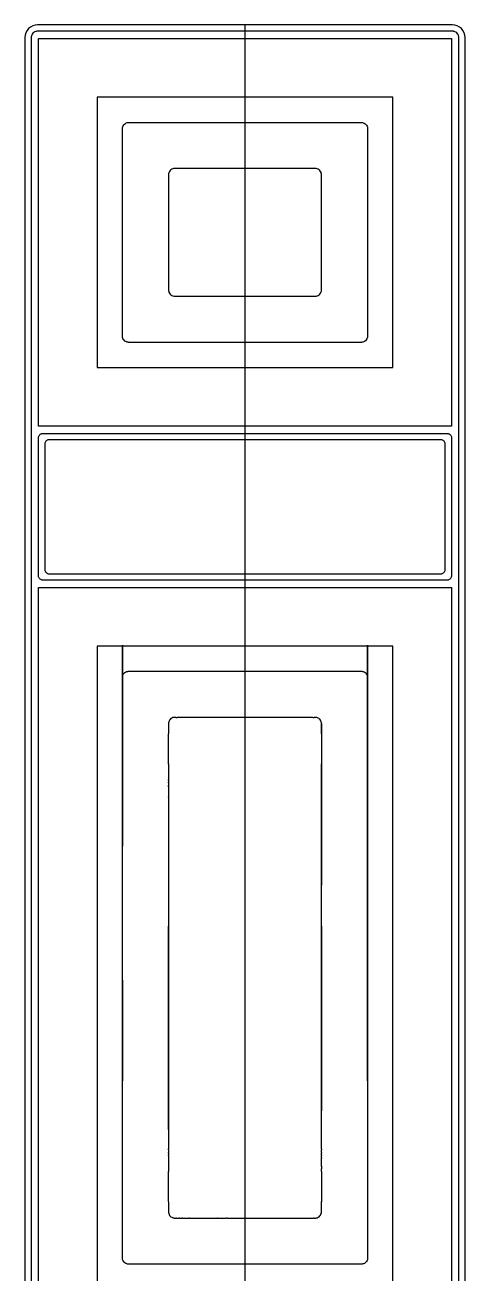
# Model space of a CAD drawing. Header units: millimetres. Extents: x 14154 to 14364, y 15262 to 16162.
# Drawn here: x 14154 to 14364, y 15566 to 16162 of the extents above; entities that cross this region are included whole.
import ezdxf

# ---------------------------------------------------------------- set-up
doc = ezdxf.new("R2010")
doc.units = ezdxf.units.MM

msp = doc.modelspace()

# ---------------------------------------------------------------- linework, layer by layer
at = {"color": 3}
msp.add_line((14258.74, 16162.11), (14258.74, 15262.11), dxfattribs=at)
for p, q in [((14226.92, 15831.61), (14226.64, 15831.61)), ((14227.2, 15831.61), (14226.92, 15831.61)), ((14227.48, 15831.61), (14227.2, 15831.61)), ((14228.04, 15831.61), (14227.48, 15831.61)), ((14228.6, 15831.61), (14228.04, 15831.61)), ((14234.88, 15831.61), (14228.6, 15831.61)), ((14241.17, 15831.61), (14234.88, 15831.61)), ((14253.75, 15831.61), (14241.17, 15831.61)), ((14263.74, 15831.61), (14253.75, 15831.61)), ((14267.79, 15831.61), (14263.74, 15831.61)), ((14271.84, 15831.61), (14267.79, 15831.61)), ((14275.9, 15831.61), (14271.84, 15831.61)), ((14277.92, 15831.61), (14275.9, 15831.61)), ((14279.95, 15831.61), (14277.92, 15831.61)), ((14282.6, 15831.61), (14279.95, 15831.61)), ((14285.26, 15831.61), (14282.6, 15831.61)), ((14286.58, 15831.61), (14285.26, 15831.61)), ((14287.91, 15831.61), (14286.58, 15831.61)), ((14289.24, 15831.61), (14287.91, 15831.61)), ((14290.57, 15831.61), (14289.24, 15831.61)), ((14290.85, 15831.61), (14290.57, 15831.61)), ((14295.24, 15828.61), (14295.24, 15751.51)), ((14222.24, 15809.46), (14222.24, 15797.62)), ((14222.24, 15809.33), (14222.24, 15808.73)), ((14222.24, 15808.73), (14222.24, 15808.13)), ((14222.24, 15808.13), (14222.24, 15806.92)), ((14222.24, 15806.62), (14222.24, 15806.32)), ((14222.24, 15806.32), (14222.24, 15805.72)), ((14222.24, 15805.72), (14222.24, 15805.12)), ((14295.24, 15797.62), (14295.24, 15809.46)), ((14295.24, 15808.73), (14295.24, 15809.33)), ((14295.24, 15808.13), (14295.24, 15808.73)), ((14295.24, 15806.92), (14295.24, 15808.13)), ((14295.25, 15806.32), (14295.25, 15806.62)), ((14295.25, 15805.72), (14295.25, 15806.32)), ((14295.25, 15805.12), (14295.25, 15805.72)), ((14222.24, 15804.52), (14222.24, 15802.11)), ((14222.24, 15802.11), (14222.24, 15801.8)), ((14222.24, 15801.5), (14222.24, 15800.9)), ((14222.24, 15800.9), (14222.24, 15800.6)), ((14222.24, 15800.3), (14222.24, 15799.7)), ((14222.24, 15799.7), (14222.24, 15799.09)), ((14295.24, 15802.11), (14295.24, 15804.52)), ((14295.24, 15801.8), (14295.24, 15802.11)), ((14295.24, 15800.9), (14295.24, 15801.5)), ((14295.24, 15800.6), (14295.24, 15800.9)), ((14295.24, 15799.7), (14295.24, 15800.3)), ((14295.24, 15799.09), (14295.24, 15799.7)), ((14222.24, 15798.49), (14222.24, 15797.29)), ((14222.24, 15797.62), (14222.24, 15794.66)), ((14222.24, 15797.29), (14222.24, 15794.88)), ((14222.24, 15794.88), (14222.24, 15793.67)), ((14222.24, 15794.66), (14222.24, 15793.92)), ((14222.24, 15793.92), (14222.24, 15793.74)), ((14222.24, 15793.67), (14222.24, 15793.37)), ((14222.24, 15793.55), (14222.24, 15793.18)), ((14295.24, 15797.29), (14295.24, 15798.49)), ((14295.24, 15794.66), (14295.24, 15797.62)), ((14295.24, 15794.88), (14295.24, 15797.29)), ((14295.24, 15793.67), (14295.24, 15794.88)), ((14295.24, 15793.92), (14295.24, 15794.66)), ((14295.24, 15793.74), (14295.24, 15793.92)), ((14295.24, 15793.37), (14295.24, 15793.67)), ((14295.24, 15793.18), (14295.24, 15793.55)), ((14222.24, 15793.18), (14222.24, 15791.7)), ((14222.24, 15793.07), (14222.24, 15792.47)), ((14222.24, 15792.47), (14222.24, 15790.06)), ((14222.24, 15791.7), (14222.24, 15785.78)), ((14222.24, 15790.06), (14222.24, 15785.24)), ((14295.24, 15791.7), (14295.24, 15793.18)), ((14295.24, 15792.47), (14295.24, 15793.07)), ((14295.24, 15790.06), (14295.24, 15792.47)), ((14295.24, 15785.78), (14295.24, 15791.7)), ((14295.24, 15785.24), (14295.24, 15790.06)), ((14222.24, 15785.78), (14222.24, 15762.11)), ((14222.24, 15785.24), (14222.24, 15780.42)), ((14295.24, 15762.11), (14295.24, 15785.78)), ((14295.24, 15780.42), (14295.24, 15785.24)), ((14222.24, 15780.42), (14222.24, 15773.19)), ((14295.24, 15775.6), (14295.24, 15780.42)), ((14295.24, 15770.78), (14295.24, 15775.6)), ((14222.24, 15773.19), (14222.24, 15765.97)), ((14295.24, 15761.15), (14295.24, 15770.78)), ((14222.24, 15765.97), (14222.24, 15758.74)), ((14222.24, 15762.11), (14222.24, 15738.43)), ((14222.24, 15758.74), (14222.24, 15755.12)), ((14295.24, 15667.41), (14295.24, 15762.11)), ((14295.24, 15751.51), (14295.24, 15761.15)), ((14222.24, 15755.12), (14222.24, 15753.32)), ((14222.24, 15753.32), (14222.24, 15752.41)), ((14222.24, 15752.41), (14222.24, 15751.96)), ((14222.24, 15751.96), (14222.24, 15751.74)), ((14222.24, 15738.43), (14222.24, 15732.51)), ((14222.24, 15732.51), (14222.24, 15731.03)), ((14222.24, 15731.89), (14222.24, 15720.06)), ((14222.24, 15634.85), (14222.24, 15731.89)), ((14222.24, 15731.03), (14222.24, 15730.66)), ((14222.24, 15730.48), (14222.24, 15730.29)), ((14222.24, 15730.29), (14222.24, 15729.55)), ((14222.24, 15729.55), (14222.24, 15726.6)), ((14295.24, 15731.89), (14295.24, 15643.73)), ((14295.24, 15725.98), (14295.24, 15731.89)), ((14222.24, 15726.6), (14222.24, 15714.76)), ((14295.24, 15723.02), (14295.24, 15725.98)), ((14295.24, 15721.54), (14295.24, 15723.02)), ((14222.24, 15720.06), (14222.24, 15672.71)), ((14295.24, 15720.8), (14295.24, 15721.54)), ((14295.24, 15720.43), (14295.24, 15720.8)), ((14295.24, 15720.24), (14295.24, 15720.43)), ((14295.24, 15696.38), (14295.24, 15720.06)), ((14222.24, 15714.76), (14222.24, 15691.08)), ((14295.24, 15672.71), (14295.24, 15696.38)), ((14222.24, 15691.08), (14222.24, 15685.16)), ((14222.24, 15685.16), (14222.24, 15683.68)), ((14222.24, 15683.68), (14222.24, 15683.31)), ((14222.24, 15683.13), (14222.24, 15682.94)), ((14222.24, 15682.94), (14222.24, 15682.2)), ((14222.24, 15682.2), (14222.24, 15679.24)), ((14222.24, 15679.24), (14222.24, 15667.41)), ((14222.24, 15672.71), (14222.24, 15663.07)), ((14295.24, 15658.25), (14295.24, 15672.71)), ((14222.24, 15667.41), (14222.24, 15643.73)), ((14222.24, 15663.07), (14222.24, 15653.43)), ((14295.24, 15643.73), (14295.24, 15667.41)), ((14295.24, 15651.02), (14295.24, 15658.25)), ((14222.24, 15653.43), (14222.24, 15648.61)), ((14295.24, 15643.79), (14295.24, 15651.02)), ((14222.24, 15648.61), (14222.24, 15643.79)), ((14222.24, 15643.79), (14222.24, 15638.98)), ((14222.24, 15643.73), (14222.24, 15637.81)), ((14222.24, 15638.98), (14222.24, 15634.16)), ((14295.24, 15638.98), (14295.24, 15643.79)), ((14295.24, 15634.16), (14295.24, 15638.98)), ((14222.24, 15637.81), (14222.24, 15636.33)), ((14222.24, 15636.33), (14222.24, 15635.96)), ((14222.24, 15635.78), (14222.24, 15635.59)), ((14222.24, 15635.59), (14222.24, 15634.85)), ((14222.24, 15634.16), (14222.24, 15631.75)), ((14295.24, 15631.75), (14295.24, 15634.16)), ((14222.24, 15631.75), (14222.24, 15631.15)), ((14222.24, 15630.84), (14222.24, 15630.54)), ((14222.24, 15630.54), (14222.24, 15629.34)), ((14222.24, 15629.34), (14222.24, 15626.93)), ((14222.24, 15626.93), (14222.24, 15625.72)), ((14295.24, 15631.15), (14295.24, 15631.75)), ((14295.24, 15630.54), (14295.24, 15630.84)), ((14295.24, 15629.34), (14295.24, 15630.54)), ((14295.24, 15626.93), (14295.24, 15629.34)), ((14295.24, 15625.72), (14295.24, 15626.93)), ((14222.24, 15625.12), (14222.24, 15624.52)), ((14222.24, 15624.52), (14222.24, 15623.92)), ((14222.24, 15623.62), (14222.24, 15623.32)), ((14222.24, 15623.32), (14222.24, 15622.71)), ((14222.24, 15622.41), (14222.24, 15622.11)), ((14222.24, 15622.11), (14222.24, 15619.7)), ((14295.24, 15624.52), (14295.24, 15625.12)), ((14295.24, 15623.92), (14295.24, 15624.52)), ((14295.24, 15623.32), (14295.24, 15623.62)), ((14295.24, 15622.71), (14295.24, 15623.32)), ((14295.24, 15622.11), (14295.24, 15622.41)), ((14295.24, 15621.51), (14295.24, 15622.11)), ((14295.24, 15620.91), (14295.24, 15621.21)), ((14295.24, 15619.7), (14295.24, 15620.91)), ((14222.24, 15619.1), (14222.24, 15618.5)), ((14222.24, 15618.5), (14222.24, 15617.89)), ((14222.24, 15617.89), (14222.24, 15617.59)), ((14222.24, 15617.29), (14222.24, 15616.09)), ((14222.24, 15616.09), (14222.24, 15615.49)), ((14222.24, 15615.49), (14222.24, 15614.88)), ((14295.24, 15618.5), (14295.24, 15619.7)), ((14295.24, 15617.89), (14295.24, 15618.5)), ((14295.24, 15617.59), (14295.24, 15617.89)), ((14295.24, 15617.29), (14295.24, 15617.59)), ((14226.08, 15592.61), (14226.36, 15592.61)), ((14226.36, 15592.61), (14226.64, 15592.61)), ((14226.64, 15592.61), (14226.92, 15592.61)), ((14226.92, 15592.61), (14227.25, 15592.61)), ((14227.58, 15592.61), (14228.25, 15592.61)), ((14228.25, 15592.61), (14228.58, 15592.61)), ((14228.91, 15592.61), (14229.57, 15592.61)), ((14229.57, 15592.61), (14230.9, 15592.61)), ((14230.9, 15592.61), (14231.57, 15592.61)), ((14231.57, 15592.61), (14231.9, 15592.61)), ((14232.23, 15592.61), (14234.88, 15592.61)), ((14234.88, 15592.61), (14235.55, 15592.61)), ((14235.55, 15592.61), (14235.71, 15592.61)), ((14235.88, 15592.61), (14236.21, 15592.61)), ((14236.21, 15592.61), (14237.54, 15592.61)), ((14237.54, 15592.61), (14238.04, 15592.61)), ((14238.55, 15592.61), (14239.56, 15592.61)), ((14239.56, 15592.61), (14241.59, 15592.61)), ((14241.59, 15592.61), (14243.62, 15592.61)), ((14243.62, 15592.61), (14244.63, 15592.61)), ((14244.63, 15592.61), (14245.14, 15592.61)), ((14245.14, 15592.61), (14245.39, 15592.61)), ((14245.64, 15592.61), (14249.69, 15592.61)), ((14250.2, 15592.61), (14250.71, 15592.61)), ((14250.71, 15592.61), (14251.72, 15592.61)), ((14251.72, 15592.61), (14253.75, 15592.61)), ((14253.75, 15592.61), (14263.74, 15592.61)), ((14263.74, 15592.61), (14276.31, 15592.61)), ((14276.31, 15592.61), (14288.89, 15592.61)), ((14288.89, 15592.61), (14289.45, 15592.61)), ((14289.45, 15592.61), (14290.01, 15592.61)), ((14290.01, 15592.61), (14290.29, 15592.61)), ((14290.29, 15592.61), (14290.57, 15592.61)), ((14290.57, 15592.61), (14290.85, 15592.61)), ((14291.13, 15592.61), (14291.4, 15592.61))]:
    msp.add_line(p, q)
for points in [[(14360.74, 16083.11), (14360.74, 16114.6), (14360.74, 16146.09), (14360.74, 16147.52), (14360.74, 16148.95), (14360.74, 16149.67), (14360.74, 16150.38), (14360.74, 16151.1), (14360.74, 16151.81), (14360.74, 16152.53, 0.000689), (14360.74, 16153.25, -0.000344), (14360.74, 16154.68, 0.001365), (14360.74, 16156.11, 0.006433), (14360.74, 16156.26, 0.01287), (14360.73, 16156.41, 0.050138), (14360.61, 16157.01, 0.088465), (14360.12, 16157.94, 0.088707), (14359.33, 16158.65, 0.076097), (14358.5, 16159.01, 0.025329), (14358.2, 16159.07, 0.011085), (14358.05, 16159.09, 0.011421), (14357.9, 16159.1, 0.008035), (14357.74, 16159.11, 0.001987), (14355.9, 16159.11, -0.001), (14354.98, 16159.11), (14354.52, 16159.11), (14354.06, 16159.11), (14353.6, 16159.11), (14353.14, 16159.11), (14352.21, 16159.11), (14351.29, 16159.11), (14350.37, 16159.11), (14347.15, 16159.11), (14343.92, 16159.11), (14340.69, 16159.11), (14337.47, 16159.11), (14324.57, 16159.11), (14316.96, 16159.11), (14309.36, 16159.11), (14301.76, 16159.11), (14294.15, 16159.11), (14278.95, 16159.11), (14263.74, 16159.11), (14253.74, 16159.11), (14213.19, 16159.11), (14172.65, 16159.11), (14170.8, 16159.11), (14168.96, 16159.11), (14168.04, 16159.11), (14167.12, 16159.11), (14166.19, 16159.11), (14165.27, 16159.11), (14164.81, 16159.11), (14164.35, 16159.11), (14163.89, 16159.11), (14163.43, 16159.11), (14162.97, 16159.11), (14162.51, 16159.11, -0.001), (14161.59, 16159.11, 0.001861), (14159.74, 16159.11, 0.00324), (14159.59, 16159.1, 0.009705), (14159.44, 16159.09, 0.049314), (14158.85, 16158.97, 0.088628), (14157.91, 16158.48, 0.088391), (14157.2, 16157.7, 0.075461), (14156.84, 16156.86, 0.024603), (14156.78, 16156.56, 0.012967), (14156.76, 16156.41, 0.016068), (14156.75, 16156.26, 0.003226), (14156.74, 16156.11, 0.001364), (14156.74, 16154.68, -0.000341), (14156.74, 16153.25, 0.000684), (14156.74, 16152.53), (14156.74, 16151.81), (14156.74, 16151.1), (14156.74, 16150.38), (14156.74, 16146.18), (14156.74, 16141.97), (14156.74, 16133.56, 0.000004), (14156.74, 16133.3), (14156.74, 16133.04), (14156.74, 16132.51), (14156.74, 16131.46), (14156.74, 16129.36), (14156.74, 16125.16), (14156.74, 16123.05), (14156.74, 16122.53, -0.000929), (14156.74, 16122), (14156.74, 16120.95), (14156.74, 16116.75), (14156.74, 16112.54), (14156.74, 16111.49, 0.00001), (14156.74, 16110.96), (14156.74, 16110.44), (14156.74, 16108.34), (14156.74, 16104.13), (14156.74, 16103.08, 0.00005), (14156.74, 16102.56), (14156.74, 16102.03), (14156.74, 16099.93), (14156.74, 16095.72), (14156.74, 16094.67, 0.00001), (14156.74, 16094.15), (14156.74, 16093.62), (14156.74, 16091.52), (14156.74, 16083.11), (14156.74, 16043.11), (14156.74, 15381.11)], [(14357.74, 16162.11), (14159.74, 16162.11, 0.414219), (14153.74, 16156.11), (14153.74, 15268.11, 0.414219), (14159.74, 15262.11), (14357.74, 15262.11, 0.414219), (14363.74, 15268.11), (14363.74, 16156.11, 0.414223), (14357.74, 16162.11)], [(14317.24, 16043.11), (14317.24, 16030.09), (14317.24, 16017.08), (14317.24, 16016.5), (14317.24, 16015.92), (14317.24, 16015.63), (14317.24, 16015.34), (14317.24, 16015.05, -0.001689), (14317.24, 16014.76), (14317.24, 16014.48, 0.001688), (14317.24, 16014.19, -0.00085), (14317.24, 16013.61, -0.006431), (14317.24, 16013.46, -0.012895), (14317.23, 16013.3, -0.05007), (14317.11, 16012.71, -0.088979), (14316.62, 16011.77, -0.088777), (14315.83, 16011.06, -0.076306), (14315, 16010.7, -0.024535), (14314.7, 16010.64, -0.009476), (14314.55, 16010.62, -0.015777), (14314.4, 16010.61, -0.012855), (14314.24, 16010.61, -0.002219), (14313.25, 16010.61, 0.000493), (14312.26, 16010.61), (14312.02, 16010.61), (14311.77, 16010.61), (14311.27, 16010.61), (14310.78, 16010.61), (14310.28, 16010.61), (14304.46, 16010.61), (14298.65, 16010.61), (14292.83, 16010.61), (14287.01, 16010.61), (14275.38, 16010.61), (14269.56, 16010.61), (14263.74, 16010.61), (14253.74, 16010.61), (14231.96, 16010.61), (14210.17, 16010.61), (14208.69, 16010.61), (14207.2, 16010.61), (14206.71, 16010.61), (14206.21, 16010.61, -0.00074), (14205.22, 16010.61), (14204.98, 16010.61), (14204.73, 16010.61, 0.00074), (14204.23, 16010.61, -0.002219), (14203.24, 16010.61, -0.01125), (14203.09, 16010.61, -0.014546), (14202.94, 16010.62, -0.049314), (14202.35, 16010.75, -0.08929), (14201.41, 16011.24, -0.088796), (14200.7, 16012.02, -0.076026), (14200.34, 16012.86, -0.02626), (14200.28, 16013.15, -0.012967), (14200.26, 16013.3, -0.01612), (14200.25, 16013.46, -0.006431), (14200.24, 16013.61, -0.001688), (14200.24, 16014.19, 0.001692), (14200.24, 16014.48), (14200.24, 16014.76, -0.001686), (14200.24, 16015.05), (14200.24, 16015.34), (14200.24, 16017.08), (14200.24, 16018.81), (14200.25, 16022.28, 0.000078), (14200.25, 16022.5), (14200.25, 16022.72), (14200.25, 16023.15), (14200.25, 16024.02), (14200.25, 16025.76), (14200.25, 16027.49), (14200.25, 16027.92, -0.000006), (14200.25, 16028.36), (14200.25, 16029.23), (14200.25, 16030.96), (14200.25, 16031.4, -0.000006), (14200.24, 16031.83), (14200.24, 16032.7), (14200.24, 16034.43), (14200.24, 16034.87, -0.000006), (14200.24, 16035.3), (14200.24, 16036.17), (14200.24, 16039.64, -0.000025), (14200.24, 16039.85), (14200.24, 16040.07), (14200.24, 16040.51), (14200.24, 16041.37), (14200.24, 16043.11), (14200.24, 16083.11), (14200.24, 16096.12), (14200.24, 16109.14), (14200.24, 16109.72), (14200.24, 16110.29), (14200.24, 16110.58), (14200.24, 16110.87), (14200.24, 16111.16), (14200.24, 16111.45, 0.00085), (14200.24, 16112.03, -0.001686), (14200.24, 16112.61, -0.006453), (14200.25, 16112.76, -0.016068), (14200.26, 16112.91, -0.050138), (14200.38, 16113.51, -0.089447), (14200.87, 16114.44, -0.088596), (14201.66, 16115.15, -0.074938), (14202.49, 16115.51, -0.025205), (14202.79, 16115.57, -0.011605), (14202.94, 16115.59, -0.009705), (14203.09, 16115.6, -0.00324), (14203.24, 16115.61, -0.001479), (14204.23, 16115.61, 0.000986), (14205.22, 16115.61), (14205.72, 16115.61), (14206.21, 16115.61), (14206.46, 16115.61), (14206.71, 16115.61), (14207.2, 16115.61), (14213.02, 16115.61), (14218.84, 16115.61), (14224.66, 16115.61), (14230.48, 16115.61), (14242.11, 16115.61), (14253.75, 16115.61), (14263.74, 16115.61), (14285.53, 16115.61), (14307.31, 16115.61), (14308.8, 16115.61), (14309.54, 16115.61), (14310.28, 16115.61), (14310.78, 16115.61), (14311.27, 16115.61), (14311.77, 16115.61), (14312.02, 16115.61), (14312.26, 16115.61, 0.00074), (14313.25, 16115.61, -0.001479), (14314.24, 16115.61, -0.008035), (14314.4, 16115.6, -0.010957), (14314.55, 16115.59, -0.049979), (14315.14, 16115.47, -0.088539), (14316.08, 16114.98, -0.088773), (14316.79, 16114.2, -0.076069), (14317.15, 16113.36, -0.026202), (14317.21, 16113.06, -0.012925), (14317.23, 16112.91, -0.012896), (14317.24, 16112.76, -0.006433), (14317.24, 16112.61, -0.00085), (14317.24, 16112.03, 0.001689), (14317.24, 16111.74), (14317.24, 16111.45), (14317.24, 16111.16), (14317.24, 16110.87), (14317.24, 16110.62, 0.00193), (14317.24, 16110.37), (14317.24, 16109.86), (14317.24, 16108.85), (14317.24, 16106.82), (14317.24, 16102.77), (14317.24, 16102.16), (14317.24, 16102.01, -0.00003), (14317.24, 16101.85), (14317.24, 16101.55), (14317.24, 16100.32), (14317.24, 16099.7), (14317.24, 16099.55, -0.00003), (14317.24, 16099.39), (14317.24, 16099.09), (14317.24, 16097.86), (14317.24, 16095.4), (14317.24, 16094.79), (14317.24, 16094.63, 0.003177), (14317.24, 16094.48), (14317.24, 16094.17), (14317.24, 16092.94), (14317.24, 16088.02, 0.000004), (14317.24, 16087.72), (14317.24, 16087.41), (14317.24, 16086.8), (14317.24, 16085.57), (14317.24, 16083.11), (14317.24, 16043.11)], [(14222.24, 16083.11), (14222.24, 16043.11), (14222.24, 16039.73), (14222.24, 16036.36), (14222.24, 16036.21), (14222.24, 16036.06), (14222.24, 16035.98), (14222.24, 16035.91), (14222.24, 16035.83), (14222.24, 16035.76, 0.000005), (14222.24, 16035.61, 0.00971), (14222.25, 16035.46, 0.01612), (14222.26, 16035.3, 0.062838), (14222.43, 16034.57, 0.089388), (14222.97, 16033.65, 0.089152), (14223.79, 16032.99, 0.088727), (14224.79, 16032.64, 0.010014), (14224.94, 16032.62, 0.014546), (14225.09, 16032.61, 0.008035), (14225.24, 16032.61, 0.002178), (14225.8, 16032.61), (14226.08, 16032.61), (14226.36, 16032.61, 0.00131), (14226.92, 16032.61), (14228.25, 16032.61), (14229.57, 16032.61), (14230.9, 16032.61), (14232.23, 16032.61), (14233.56, 16032.61), (14234.88, 16032.61), (14237.54, 16032.61), (14239.56, 16032.61), (14241.59, 16032.61), (14243.62, 16032.61), (14245.64, 16032.61), (14249.69, 16032.61), (14253.75, 16032.61), (14263.74, 16032.61), (14276.32, 16032.61), (14288.89, 16032.61), (14289.45, 16032.61), (14290.01, 16032.61), (14290.29, 16032.61), (14290.57, 16032.61), (14290.85, 16032.61), (14291.13, 16032.61), (14291.41, 16032.61, -0.001801), (14291.68, 16032.61, 0.001311), (14292.24, 16032.61, 0.008034), (14292.4, 16032.61, 0.014447), (14292.55, 16032.62, 0.050501), (14293.14, 16032.75, 0.088806), (14294.08, 16033.24, 0.088922), (14294.79, 16034.02, 0.076563), (14295.15, 16034.86, 0.03701), (14295.23, 16035.3, 0.012895), (14295.24, 16035.46, 0.00971), (14295.24, 16035.61, 0.003237), (14295.24, 16035.76), (14295.24, 16035.83), (14295.24, 16035.91, 0.000544), (14295.24, 16037.71), (14295.24, 16039.51), (14295.24, 16039.96, 0.000089), (14295.24, 16040.18), (14295.24, 16040.41), (14295.24, 16040.86, 0.000098), (14295.24, 16041.08), (14295.24, 16041.31), (14295.24, 16041.76, 0.000098), (14295.24, 16041.98), (14295.24, 16042.21), (14295.24, 16043.11), (14295.24, 16083.11), (14295.24, 16086.48), (14295.24, 16089.86), (14295.24, 16090.01), (14295.24, 16090.16), (14295.24, 16090.23), (14295.24, 16090.31), (14295.24, 16090.38), (14295.24, 16090.46, 0.000022), (14295.24, 16090.61, 0.009711), (14295.24, 16090.76, 0.01287), (14295.23, 16090.91, 0.062822), (14295.06, 16091.65, 0.088373), (14294.52, 16092.56, 0.08848), (14293.7, 16093.23, 0.088837), (14292.7, 16093.57, 0.011085), (14292.55, 16093.59, 0.011421), (14292.4, 16093.6, 0.008035), (14292.24, 16093.61, 0.001311), (14291.68, 16093.61, -0.000437), (14291.41, 16093.61), (14291.13, 16093.61), (14290.85, 16093.61), (14290.57, 16093.61), (14289.24, 16093.61), (14287.91, 16093.61), (14286.58, 16093.61), (14285.26, 16093.61), (14282.6, 16093.61), (14279.95, 16093.61), (14275.9, 16093.61), (14271.84, 16093.61), (14267.79, 16093.61), (14263.74, 16093.61), (14253.75, 16093.61), (14241.17, 16093.61), (14228.6, 16093.61), (14228.04, 16093.61), (14227.48, 16093.61), (14227.2, 16093.61, -0.000437), (14226.92, 16093.61), (14226.64, 16093.61), (14226.36, 16093.61, -0.001311), (14225.8, 16093.61, 0.000437), (14225.24, 16093.61, 0.006446), (14225.09, 16093.6, 0.009705), (14224.94, 16093.59, 0.049314), (14224.35, 16093.47, 0.088628), (14223.41, 16092.98, 0.088391), (14222.7, 16092.2, 0.07594), (14222.34, 16091.36, 0.038135), (14222.26, 16090.91, 0.016068), (14222.25, 16090.76, 0.00971), (14222.24, 16090.61, 0.000013), (14222.24, 16090.46), (14222.24, 16090.38), (14222.24, 16090.31, 0.000545), (14222.24, 16088.51), (14222.24, 16086.71), (14222.24, 16086.26, 0.000022), (14222.24, 16086.03), (14222.24, 16085.81), (14222.24, 16085.36, 0.000003), (14222.24, 16085.13), (14222.24, 16084.91), (14222.24, 16084.46, 0.000003), (14222.24, 16084.23), (14222.24, 16084.01), (14222.24, 16083.11)], [(14263.74, 15897.11), (14253.74, 15897.11), (14214.27, 15897.11), (14174.8, 15897.11), (14173.01, 15897.11), (14171.21, 15897.11), (14170.32, 15897.11), (14169.87, 15897.11), (14169.42, 15897.11), (14168.52, 15897.11), (14167.63, 15897.11), (14166.73, 15897.11), (14166.28, 15897.11), (14165.83, 15897.11, -0.000408), (14165.38, 15897.11), (14164.93, 15897.11, 0.001213), (14164.04, 15897.11, -0.002306), (14162.24, 15897.11, -0.011676), (14162.12, 15897.11, -0.023025), (14161.99, 15897.12, -0.047507), (14161.63, 15897.21, -0.095497), (14160.97, 15897.57, -0.094685), (14160.49, 15898.14, -0.078807), (14160.28, 15898.73, -0.015709), (14160.26, 15898.86, -0.01172), (14160.25, 15898.98, -0.007752), (14160.24, 15899.05), (14160.24, 15899.11, -0.002264), (14160.24, 15900.4, 0.000382), (14160.24, 15901.7, -0.000755), (14160.24, 15902.34), (14160.24, 15902.99, 0.000755), (14160.24, 15903.64), (14160.24, 15904.28, -0.000159), (14160.24, 15907.36, 0.000953), (14160.24, 15910.43, -0.000039), (14160.24, 15910.62), (14160.24, 15910.82), (14160.24, 15911.2), (14160.24, 15911.97), (14160.24, 15913.51), (14160.24, 15916.58), (14160.24, 15922.73), (14160.24, 15925.8), (14160.24, 15927.34), (14160.24, 15928.1), (14160.24, 15928.49, -0.000015), (14160.24, 15928.87), (14160.24, 15941.17), (14160.24, 15947.31, 0.000099), (14160.24, 15947.51), (14160.24, 15947.7), (14160.24, 15948.08), (14160.24, 15948.85), (14160.24, 15950.39), (14160.24, 15953.46), (14160.24, 15954.76), (14160.24, 15955.4), (14160.24, 15955.73), (14160.24, 15955.89, 0.000128), (14160.24, 15956.05, -0.000031), (14160.24, 15956.21), (14160.24, 15956.37), (14160.24, 15956.7), (14160.24, 15957.34), (14160.24, 15958.64), (14160.24, 15959.28), (14160.24, 15959.93), (14160.24, 15960.58), (14160.24, 15961.23), (14160.24, 15961.87, -0.000756), (14160.24, 15962.52, 0.000382), (14160.24, 15963.81, -0.002263), (14160.24, 15965.11, -0.00778), (14160.25, 15965.23, -0.019516), (14160.26, 15965.36, -0.061312), (14160.38, 15965.84, -0.094163), (14160.79, 15966.48, -0.094053), (14161.39, 15966.92, -0.062832), (14161.87, 15967.07, -0.014414), (14161.99, 15967.09, -0.017278), (14162.12, 15967.1, -0.005791), (14162.24, 15967.11, -0.001913), (14164.04, 15967.11, 0.000408), (14165.83, 15967.11), (14166.73, 15967.11), (14167.63, 15967.11, 0.000408), (14169.42, 15967.11), (14173.91, 15967.11), (14176.15, 15967.11), (14178.39, 15967.11), (14187.81, 15967.11), (14197.23, 15967.11), (14206.65, 15967.11), (14216.07, 15967.11), (14234.9, 15967.11), (14244.32, 15967.11), (14253.74, 15967.11), (14263.74, 15967.11), (14303.21, 15967.11), (14342.68, 15967.11), (14344.48, 15967.11), (14346.27, 15967.11), (14347.17, 15967.11), (14348.07, 15967.11), (14348.96, 15967.11), (14349.41, 15967.11), (14349.86, 15967.11, -0.000408), (14351.66, 15967.11, 0.000408), (14353.45, 15967.11, -0.002041), (14355.24, 15967.11, -0.009677), (14355.37, 15967.1, -0.019276), (14355.49, 15967.09, -0.047507), (14355.86, 15967.01, -0.09439), (14356.52, 15966.65, -0.09452), (14357, 15966.07, -0.078807), (14357.21, 15965.48, -0.015709), (14357.23, 15965.36, -0.019517), (14357.24, 15965.23, -0.011672), (14357.24, 15965.11, -0.002264), (14357.24, 15963.81, 0.000755), (14357.24, 15962.52, -0.000755), (14357.24, 15961.87), (14357.24, 15961.23), (14357.24, 15960.58), (14357.24, 15959.93), (14357.24, 15956.86), (14357.24, 15953.78), (14357.24, 15947.64, -0.000108), (14357.25, 15947.45), (14357.25, 15947.25), (14357.25, 15946.87), (14357.25, 15946.1), (14357.25, 15944.56), (14357.25, 15941.49), (14357.25, 15939.95), (14357.25, 15939.57, 0.001271), (14357.24, 15939.19), (14357.24, 15938.42), (14357.24, 15935.34), (14357.24, 15932.27), (14357.24, 15931.5, -0.001274), (14357.24, 15931.12), (14357.24, 15930.73), (14357.24, 15929.2), (14357.24, 15926.12), (14357.24, 15925.35, -0.001272), (14357.24, 15924.97), (14357.24, 15924.59), (14357.24, 15923.05), (14357.24, 15919.98), (14357.24, 15919.21, -0.001272), (14357.24, 15918.82), (14357.24, 15918.44), (14357.24, 15916.9), (14357.24, 15910.76), (14357.24, 15908.17), (14357.24, 15905.58), (14357.24, 15904.93), (14357.24, 15904.28), (14357.24, 15903.64), (14357.24, 15902.99), (14357.24, 15902.34, -0.000755), (14357.24, 15901.7, 0.000755), (14357.24, 15900.4, -0.002265), (14357.24, 15899.11, -0.007751), (14357.24, 15898.98, -0.015634), (14357.23, 15898.86, -0.046556), (14357.15, 15898.49, -0.093778), (14356.78, 15897.83, -0.094204), (14356.21, 15897.36, -0.079376), (14355.62, 15897.14, -0.015812), (14355.49, 15897.12, -0.023263), (14355.37, 15897.11, -0.011676), (14355.24, 15897.11, -0.002041), (14353.45, 15897.11, 0.00051), (14351.65, 15897.11, -0.000408), (14349.86, 15897.11), (14348.96, 15897.11), (14348.07, 15897.11), (14345.82, 15897.11), (14343.58, 15897.11), (14341.34, 15897.11), (14339.1, 15897.11), (14329.68, 15897.11), (14320.26, 15897.11), (14310.84, 15897.11), (14301.42, 15897.11), (14282.58, 15897.11), (14273.16, 15897.11), (14263.74, 15897.11)], [(14263.74, 15900.11), (14301.92, 15900.11), (14340.1, 15900.11), (14341.83, 15900.11), (14343.57, 15900.11), (14344.43, 15900.11), (14344.87, 15900.11), (14345.3, 15900.11), (14346.17, 15900.11), (14347.04, 15900.11, 0.000422), (14348.77, 15900.11), (14349.21, 15900.11), (14349.64, 15900.11, -0.000844), (14350.51, 15900.11, 0.002532), (14352.24, 15900.11, 0.008023), (14352.31, 15900.11, 0.011659), (14352.37, 15900.11, 0.017716), (14352.49, 15900.12, 0.047248), (14352.86, 15900.21, 0.094192), (14353.52, 15900.57, 0.094032), (14354, 15901.14, 0.079513), (14354.21, 15901.73, 0.011891), (14354.23, 15901.86, 0.015617), (14354.24, 15901.98, 0.007751), (14354.24, 15902.11, 0.002076), (14354.24, 15903.28, -0.00083), (14354.24, 15904.46, 0.00083), (14354.24, 15905.05), (14354.24, 15905.64), (14354.24, 15906.23), (14354.24, 15906.81, 0.000167), (14354.24, 15909.76, -0.000996), (14354.24, 15912.7, 0.00003), (14354.24, 15912.88), (14354.24, 15913.06), (14354.24, 15913.43), (14354.24, 15914.17), (14354.24, 15915.64), (14354.24, 15918.58), (14354.24, 15930.34), (14354.24, 15933.28), (14354.24, 15934.02, 0.001328), (14354.24, 15934.39), (14354.24, 15934.76), (14354.24, 15936.23), (14354.24, 15939.17), (14354.24, 15939.9, 0.000041), (14354.24, 15940.27), (14354.24, 15940.64), (14354.24, 15942.11), (14354.24, 15945.05), (14354.24, 15945.78, 0.001328), (14354.24, 15946.15), (14354.24, 15946.52), (14354.24, 15947.99), (14354.24, 15953.87), (14354.24, 15955.05), (14354.24, 15956.23), (14354.24, 15956.81), (14354.24, 15957.4), (14354.24, 15957.99), (14354.24, 15958.58), (14354.24, 15959.17, 0.000831), (14354.24, 15959.76, -0.00083), (14354.24, 15960.93, 0.00249), (14354.24, 15962.11, 0.007815), (14354.24, 15962.23, 0.019517), (14354.23, 15962.36, 0.04518), (14354.15, 15962.73, 0.094466), (14353.78, 15963.38, 0.094205), (14353.21, 15963.86, 0.079073), (14352.62, 15964.07, 0.013396), (14352.49, 15964.09, 0.017041), (14352.37, 15964.1, 0.009773), (14352.24, 15964.11, 0.00211), (14350.51, 15964.11, -0.000422), (14348.77, 15964.11, 0.000507), (14347.04, 15964.11), (14346.6, 15964.11), (14346.17, 15964.11), (14345.3, 15964.11), (14342.7, 15964.11), (14340.1, 15964.11), (14337.49, 15964.11), (14334.89, 15964.11), (14326, 15964.11), (14317.1, 15964.11), (14308.21, 15964.11), (14299.31, 15964.11), (14281.53, 15964.11), (14272.63, 15964.11), (14263.74, 15964.11), (14253.75, 15964.11), (14215.57, 15964.11), (14177.39, 15964.11), (14175.66, 15964.11), (14173.92, 15964.11), (14173.05, 15964.11), (14172.18, 15964.11), (14171.32, 15964.11), (14170.88, 15964.11), (14170.45, 15964.11, 0.000507), (14168.71, 15964.11, -0.000422), (14166.98, 15964.11, 0.00211), (14165.24, 15964.11, 0.009773), (14165.12, 15964.1, 0.017517), (14164.99, 15964.09, 0.046403), (14164.63, 15964.01, 0.094778), (14163.97, 15963.65, 0.094701), (14163.49, 15963.07, 0.078807), (14163.28, 15962.48, 0.015708), (14163.26, 15962.36, 0.011726), (14163.25, 15962.23, 0.007815), (14163.24, 15962.11, 0.00166), (14163.24, 15960.93, -0.000415), (14163.24, 15959.76, 0.00083), (14163.24, 15959.17), (14163.24, 15958.58, -0.00083), (14163.24, 15957.99), (14163.24, 15957.4, 0.000166), (14163.24, 15954.46, -0.000996), (14163.24, 15951.52, 0.000001), (14163.24, 15951.34), (14163.24, 15951.15), (14163.24, 15950.78), (14163.24, 15950.05), (14163.24, 15948.58), (14163.24, 15945.64), (14163.24, 15933.87), (14163.24, 15930.93), (14163.24, 15930.2, 0.000012), (14163.24, 15929.83), (14163.24, 15929.46), (14163.24, 15927.99), (14163.24, 15925.05), (14163.24, 15924.31, 0.000012), (14163.24, 15923.95), (14163.24, 15923.58), (14163.24, 15922.11), (14163.24, 15919.17), (14163.24, 15918.43, 0.000012), (14163.24, 15918.06), (14163.24, 15917.7), (14163.24, 15916.23), (14163.24, 15910.34), (14163.24, 15909.17), (14163.24, 15907.99), (14163.24, 15907.4), (14163.24, 15906.81), (14163.24, 15906.23), (14163.24, 15905.64), (14163.24, 15905.05, 0.00083), (14163.24, 15904.46, -0.000415), (14163.24, 15903.28, 0.00166), (14163.24, 15902.11), (14163.24, 15902.05, 0.007752), (14163.25, 15901.98, 0.015625), (14163.26, 15901.86, 0.047866), (14163.34, 15901.49, 0.094369), (14163.7, 15900.83, 0.094204), (14164.28, 15900.36, 0.078961), (14164.87, 15900.14, 0.016329), (14164.99, 15900.12, 0.017516), (14165.12, 15900.11, 0.01246), (14165.18, 15900.11, 0.008295), (14165.24, 15900.11, 0.002532), (14166.98, 15900.11, -0.000844), (14167.85, 15900.11), (14168.28, 15900.11), (14168.71, 15900.11), (14169.15, 15900.11), (14169.58, 15900.11), (14170.45, 15900.11, -0.000507), (14172.18, 15900.11), (14174.79, 15900.11), (14177.39, 15900.11), (14182.6, 15900.11), (14191.49, 15900.11), (14200.38, 15900.11), (14209.28, 15900.11), (14218.17, 15900.11), (14235.96, 15900.11), (14244.85, 15900.11), (14253.75, 15900.11), (14263.74, 15900.11)], [(14263.74, 15853.61), (14285.53, 15853.61), (14307.31, 15853.61), (14308.8, 15853.61), (14310.28, 15853.61), (14310.78, 15853.61), (14311.27, 15853.61), (14311.77, 15853.61), (14312.02, 15853.61), (14312.26, 15853.61, 0.00074), (14313.25, 15853.61, -0.001479), (14314.24, 15853.61, -0.008035), (14314.4, 15853.6, -0.011612), (14314.55, 15853.59, -0.048784), (14315.14, 15853.47, -0.088479), (14316.08, 15852.98, -0.088827), (14316.79, 15852.2, -0.076012), (14317.15, 15851.36, -0.024661), (14317.21, 15851.06, -0.012907), (14317.23, 15850.91, -0.016115), (14317.24, 15850.76, -0.006431), (14317.24, 15850.61, -0.004946), (14317.27, 15845.57, 0.000388), (14317.24, 15840.54, 0.000485), (14317.24, 15830.47), (14317.24, 15829.84), (14317.24, 15829.21), (14317.24, 15827.95, -0.000023), (14317.25, 15827.8), (14317.25, 15827.64), (14317.25, 15827.32), (14317.25, 15826.7), (14317.25, 15826.07), (14317.25, 15825.75, -0.000204), (14317.24, 15825.44), (14317.24, 15822.92), (14317.24, 15822.6, 0.001552), (14317.24, 15822.29), (14317.24, 15821.66), (14317.24, 15821.35, 0.001552), (14317.24, 15821.03), (14317.24, 15820.4), (14317.24, 15819.77), (14317.24, 15819.62, 0.003103), (14317.24, 15819.46), (14317.24, 15819.14), (14317.24, 15817.89), (14317.24, 15815.37), (14317.24, 15814.11), (14317.24, 15813.79, -0.000033), (14317.24, 15813.48), (14317.24, 15812.85), (14317.24, 15810.33), (14317.24, 15805.3), (14317.24, 15800.26), (14317.24, 15792.71), (14317.24, 15785.16), (14317.24, 15777.61), (14317.24, 15773.83), (14317.24, 15771.95), (14317.24, 15771), (14317.24, 15770.53), (14317.24, 15770.29, -0.002073), (14317.24, 15770.06), (14317.24, 15718.07), (14317.24, 15866.08, -0.000162), (14317.25, 15865.88), (14317.25, 15865.68), (14317.25, 15865.27), (14317.25, 15864.46), (14317.25, 15862.83), (14317.25, 15859.59), (14317.25, 15853.09), (14317.25, 15840.09), (14317.25, 15814.1), (14317.25, 15801.1), (14317.25, 15797.85), (14317.25, 15797.04), (14317.25, 15796.83, 0.002405), (14317.24, 15796.63), (14317.24, 15796.23), (14317.24, 15794.6), (14317.24, 15788.1), (14317.24, 15762.11), (14317.24, 15736.11), (14317.24, 15729.62), (14317.24, 15727.99), (14317.24, 15727.59, -0.002406), (14317.24, 15727.38), (14317.24, 15727.18), (14317.24, 15726.37), (14317.24, 15723.12), (14317.24, 15710.12), (14317.24, 15684.13), (14317.24, 15677.63), (14317.24, 15676), (14317.24, 15675.6, -0.002407), (14317.24, 15675.39), (14317.24, 15675.19), (14317.24, 15674.38), (14317.24, 15671.13), (14317.24, 15658.13), (14317.24, 15732.14), (14317.24, 15725.64), (14317.24, 15724.02), (14317.24, 15723.61, -0.002404), (14317.24, 15723.41), (14317.24, 15723.2), (14317.24, 15722.39), (14317.24, 15719.14), (14317.24, 15706.14), (14317.24, 15654.16), (14317.24, 15644.09), (14317.24, 15634.02), (14317.24, 15628.99), (14317.24, 15623.95), (14317.24, 15618.92), (14317.24, 15613.88), (14317.24, 15611.37), (14317.24, 15610.74, -0.001558), (14317.24, 15610.42), (14317.24, 15610.11), (14317.24, 15608.85), (14317.24, 15606.33), (14317.24, 15605.07), (14317.24, 15604.76, 0.000012), (14317.24, 15604.6), (14317.24, 15604.44), (14317.24, 15603.81), (14317.24, 15603.18, 0.000008), (14317.24, 15602.87), (14317.24, 15602.56), (14317.24, 15601.93, 0.000015), (14317.24, 15601.61), (14317.24, 15601.3), (14317.24, 15598.78, -0.000175), (14317.25, 15598.47), (14317.25, 15598.15), (14317.25, 15597.52), (14317.25, 15596.89), (14317.25, 15596.58), (14317.25, 15596.42, -0.000008), (14317.24, 15596.26), (14317.24, 15595), (14317.24, 15594.37), (14317.24, 15593.75, 0.000485), (14317.24, 15583.68, 0.000388), (14317.27, 15578.64, -0.004947), (14317.24, 15573.61, -0.00643), (14317.24, 15573.46, -0.012869), (14317.23, 15573.3, -0.037031), (14317.15, 15572.86, -0.088815), (14316.71, 15571.89, -0.075553), (14316.08, 15571.24, -0.075533), (14315.29, 15570.79, -0.050718), (14314.7, 15570.64, -0.011342), (14314.55, 15570.62, -0.011831), (14314.4, 15570.61, -0.008034), (14314.24, 15570.61, -0.002219), (14313.25, 15570.61, 0.000493), (14312.76, 15570.61), (14312.63, 15570.61, -0.000978), (14312.51, 15570.61), (14312.26, 15570.61, -0.00074), (14311.77, 15570.61), (14311.27, 15570.61), (14310.78, 15570.61), (14310.28, 15570.61), (14309.56, 15570.61), (14309.37, 15570.61, -0.00134), (14309.19, 15570.61), (14308.83, 15570.61), (14307.37, 15570.61), (14306.65, 15570.61), (14306.46, 15570.61, -0.00134), (14306.28, 15570.61), (14305.92, 15570.61), (14304.46, 15570.61), (14301.56, 15570.61), (14300.1, 15570.61, 0.001253), (14298.65, 15570.61, -0.000672), (14298.47, 15570.61), (14298.28, 15570.61), (14297.92, 15570.61), (14297.19, 15570.61), (14295.74, 15570.61), (14292.83, 15570.61), (14291.38, 15570.61), (14291.01, 15570.61, 0.001502), (14290.65, 15570.61), (14289.92, 15570.61), (14287.01, 15570.61), (14281.2, 15570.61), (14279.74, 15570.61), (14279.38, 15570.61, 0.000337), (14279.2, 15570.61, 0.002767), (14279.01, 15570.61), (14278.29, 15570.61), (14275.38, 15570.61), (14272.47, 15570.61), (14271.74, 15570.61, -0.000671), (14271.38, 15570.61), (14271.02, 15570.61), (14269.56, 15570.61), (14263.74, 15570.61), (14253.74, 15570.61), (14231.96, 15570.61), (14210.17, 15570.61), (14209.8, 15570.61, 0.001316), (14209.62, 15570.61), (14209.43, 15570.61), (14208.69, 15570.61), (14207.95, 15570.61, -0.000657), (14207.58, 15570.61), (14207.2, 15570.61), (14206.71, 15570.61), (14206.21, 15570.61), (14205.72, 15570.61, -0.00074), (14205.22, 15570.61), (14204.98, 15570.61, -0.004064), (14204.85, 15570.61), (14204.73, 15570.61, 0.000493), (14204.23, 15570.61, -0.001479), (14203.24, 15570.61, -0.008035), (14203.09, 15570.61, -0.011831), (14202.94, 15570.62, -0.049906), (14202.35, 15570.75, -0.088478), (14201.41, 15571.24, -0.088815), (14200.7, 15572.02, -0.076068), (14200.34, 15572.86, -0.024662), (14200.28, 15573.15, -0.009765), (14200.26, 15573.3, -0.016062), (14200.25, 15573.46, -0.00643), (14200.24, 15573.61, -0.004947), (14200.22, 15578.64, 0.000389), (14200.24, 15583.68, 0.000485), (14200.24, 15593.75), (14200.24, 15594.37), (14200.24, 15595), (14200.24, 15596.26, -0.000006), (14200.24, 15596.42), (14200.24, 15596.58), (14200.24, 15596.89), (14200.24, 15597.52), (14200.24, 15598.15), (14200.24, 15598.47, -0.000014), (14200.24, 15598.78), (14200.24, 15601.3), (14200.24, 15601.61, 0.001556), (14200.24, 15601.93), (14200.24, 15602.56), (14200.24, 15602.87, 0.001558), (14200.24, 15603.18), (14200.24, 15603.81), (14200.24, 15604.44), (14200.24, 15604.6, 0.003106), (14200.24, 15604.76), (14200.24, 15605.07), (14200.24, 15606.33), (14200.24, 15608.85), (14200.24, 15610.11), (14200.24, 15610.42, -0.000015), (14200.24, 15610.74), (14200.24, 15611.37), (14200.24, 15613.88), (14200.24, 15618.92), (14200.24, 15623.95), (14200.24, 15631.5), (14200.24, 15639.05), (14200.24, 15646.61), (14200.24, 15650.38), (14200.24, 15652.27), (14200.24, 15653.21), (14200.24, 15653.68), (14200.24, 15653.92, -0.002071), (14200.24, 15654.16), (14200.24, 15706.14), (14200.24, 15658.13, -0.00004), (14200.24, 15658.34), (14200.24, 15658.54), (14200.24, 15658.94), (14200.24, 15659.76), (14200.24, 15661.38), (14200.24, 15664.63), (14200.24, 15671.13), (14200.24, 15684.13), (14200.24, 15710.12), (14200.24, 15723.12), (14200.24, 15726.37), (14200.24, 15727.18), (14200.24, 15727.38, 0.002406), (14200.24, 15727.59), (14200.24, 15727.99), (14200.24, 15729.62), (14200.24, 15736.11), (14200.24, 15762.11), (14200.24, 15788.1), (14200.24, 15794.6), (14200.24, 15796.23), (14200.24, 15796.63, -0.002405), (14200.24, 15796.83), (14200.24, 15797.04), (14200.24, 15797.85), (14200.24, 15801.1), (14200.24, 15814.1), (14200.24, 15840.09), (14200.24, 15846.59), (14200.24, 15848.21), (14200.24, 15848.62, -0.002405), (14200.24, 15848.82), (14200.24, 15849.03), (14200.24, 15849.84), (14200.24, 15853.09), (14200.24, 15866.08), (14200.24, 15770.06), (14200.24, 15780.13), (14200.24, 15790.2), (14200.24, 15795.23), (14200.24, 15800.26, 0.003108), (14200.24, 15800.42), (14200.24, 15800.58), (14200.24, 15800.89), (14200.24, 15801.52), (14200.24, 15802.78), (14200.24, 15805.3), (14200.24, 15807.82), (14200.24, 15809.08), (14200.24, 15809.7), (14200.24, 15810.02), (14200.24, 15810.18, -0.000012), (14200.24, 15810.33, -0.003106), (14200.24, 15810.49), (14200.24, 15810.65), (14200.24, 15810.96), (14200.24, 15811.59), (14200.24, 15812.85), (14200.24, 15815.37), (14200.24, 15817.89), (14200.24, 15819.14), (14200.24, 15819.77), (14200.24, 15820.09), (14200.24, 15820.25, 0.000023), (14200.24, 15820.4), (14200.24, 15822.92), (14200.24, 15823.55, 0.000107), (14200.24, 15823.86), (14200.24, 15824.18), (14200.24, 15825.44), (14200.24, 15826.07, 0.000107), (14200.24, 15826.38), (14200.24, 15826.7), (14200.24, 15827.32), (14200.24, 15827.64), (14200.24, 15827.8, -0.000012), (14200.24, 15827.95, 0.000776), (14200.24, 15829.21, -0.000388), (14200.24, 15830.47, 0.000436), (14200.24, 15840.54, 0.000388), (14200.23, 15843.06, -0.000582), (14200.22, 15845.57, -0.003104), (14200.24, 15850.61, -0.006431), (14200.25, 15850.76, -0.016115), (14200.26, 15850.91, -0.036976), (14200.34, 15851.36, -0.088778), (14200.78, 15852.32, -0.07566), (14201.41, 15852.98, -0.075963), (14202.2, 15853.42, -0.051581), (14202.79, 15853.57, -0.011343), (14202.94, 15853.59, -0.011831), (14203.09, 15853.6, -0.008034), (14203.24, 15853.61, -0.002219), (14204.23, 15853.61, 0.00074), (14205.22, 15853.61), (14205.47, 15853.61), (14205.72, 15853.61), (14206.21, 15853.61), (14206.71, 15853.61), (14207.2, 15853.61), (14213.02, 15853.61), (14218.84, 15853.61), (14224.66, 15853.61), (14230.47, 15853.61), (14242.11, 15853.61), (14253.74, 15853.61), (14263.74, 15853.61)]]:
    msp.add_lwpolyline(points, format="xyb")
for points in [[(14357.24, 16083.11), (14357.24, 16043.11), (14357.24, 15970.61), (14263.74, 15970.61), (14253.74, 15970.61), (14160.24, 15970.61), (14160.24, 16043.11), (14160.24, 16083.11), (14160.24, 16155.61), (14253.74, 16155.61), (14263.74, 16155.61), (14357.24, 16155.61), (14357.24, 16083.11)], [(14329.24, 16043.11), (14329.24, 16083.11), (14329.24, 16127.61), (14263.74, 16127.61), (14253.75, 16127.61), (14188.24, 16127.61), (14188.24, 16083.11), (14188.24, 16043.11), (14188.24, 15998.61), (14253.74, 15998.61), (14263.74, 15998.61), (14329.24, 15998.61), (14329.24, 16043.11)], [(14360.74, 15381.11), (14360.74, 16043.11), (14360.74, 16083.11)], [(14357.24, 15893.61), (14357.24, 15530.61), (14263.74, 15530.61), (14253.74, 15530.61), (14160.24, 15530.61), (14160.24, 15893.61), (14253.74, 15893.61), (14263.74, 15893.61), (14357.24, 15893.61)], [(14263.74, 15865.61), (14253.74, 15865.61), (14188.24, 15865.61), (14188.24, 15558.61), (14253.74, 15558.61), (14263.74, 15558.61), (14329.24, 15558.61), (14329.24, 15865.61), (14263.74, 15865.61)]]:
    msp.add_lwpolyline(points)
for centre, radius, start, end in [((14225.32, 15828.59), 3.08, 165.57564, 171.22615), ((14225.25, 15828.61), 3.01, 148.07542, 165.46265), ((14225.25, 15828.61), 3, 127.75463, 148.05876), ((14225.25, 15828.59), 3.02, 107.49307, 127.68191), ((14225.26, 15828.54), 3.07, 95.93105, 107.27642), ((14225.25, 15828.4), 3.21, 92.88091, 95.59225), ((14225.29, 15826.88), 4.73, 90.55282, 92.39404), ((14225.52, 15725.04), 106.57, 89.84977, 90.15023), ((14226.08, 15938.18), 106.57, 269.84977, 270.15023), ((14226.64, 15671.69), 159.92, 89.99993, 90.10009), ((14290.95, 15792.8), 38.8, 89.74361, 90.15637), ((14291.4, 15920.31), 88.7, 269.81952, 270.18048), ((14291.96, 15742.9), 88.7, 89.81952, 90.18048), ((14292.2, 15826.88), 4.73, 87.60585, 89.4473), ((14292.23, 15828.4), 3.21, 84.40761, 87.11918), ((14292.19, 15828.26), 3.35, 81.32432, 83.92406), ((14292.25, 15828.66), 2.95, 69.56082, 81.37185), ((14292.23, 15828.59), 3.02, 52.35208, 69.64041), ((14292.23, 15828.59), 3.02, 34.9011, 52.18146), ((14292.23, 15828.6), 3.02, 14.57815, 34.76904), ((14292.16, 15828.59), 3.09, 5.91304, 14.38368), ((14464.79, 15825.09), 242.57, 179.16973, 180.30761), ((10259.67, 15803.51), 3962.61, 0.22353, 0.2932), ((14228.15, 15828.53), 5.91, 177.78975, 179.26338), ((14224.6, 15828.66), 2.36, 173.81827, 177.51123), ((14225.2, 15828.61), 2.96, 171.25978, 174.21745), ((14292.89, 15828.66), 2.36, 2.48877, 6.18173), ((14289.34, 15828.53), 5.91, 0.7365, 2.21036), ((14052.64, 15825.09), 242.63, 359.69233, 0.83022), ((17262.52, 15807.85), 2967.3, 179.69222, 179.78527), ((9469.45, 15814.03), 4752.8, 359.94335, 0.05955), ((19047.26, 15814.15), 4752.02, 179.9419, 180.0581), ((51865.74, 15776.27), 37643.51, 179.953348, 179.953806), ((13903.13, 15806.46), 392.12, 0.02442, 0.06842), ((19414.44, 15806.92), 5192.2, 180.01989, 180.02653), ((12988.03, 15799.65), 1234.21, 0.08586, 0.09984), ((11084.02, 15795.37), 3138.22, 0.09006, 0.09556), ((-60976.38, 15835.32), 75271.63, 359.9765546, 359.977013), ((14341.69, 15801.58), 46.44, 179.7214, 180.09291), ((14341.71, 15800.37), 46.46, 179.72125, 180.09275), ((12362.56, 15797.28), 1859.69, 0.03722, 0.05578), ((7617.35, 15776.22), 6604.92, 0.150386, 0.15199), ((14268.69, 15793.15), 46.44, 179.72121, 180.09272), ((14480.94, 15798.64), 185.7, 179.86065, 180.04652), ((12849.47, 15789.83), 1445.78, 0.14742, 0.15476), ((13061.03, 15791.22), 1234.21, 0.08586, 0.09984), ((14248.36, 15751.59), 26.11, 179.69035, 180.18584), ((16425.31, 15736.39), 2203.08, 180.14899, 180.15381), ((13702.11, 15720.93), 593.14, 359.91552, 359.93339), ((19997.68, 15698.47), 5775.46, 180.150372, 180.152205), ((16425.33, 15641.68), 2203.09, 180.14868, 180.15349), ((29273.49, 15655.44), 15051.27, 180.092501, 180.093647), ((14248.87, 15631.07), 46.37, 359.72113, 0.0931), ((14041.34, 15625.57), 180.9, 359.85812, 0.0488), ((14175.87, 15623.84), 46.37, 359.72113, 0.0931), ((14175.87, 15622.64), 46.37, 359.72113, 0.0931), ((14480.83, 15625.57), 185.59, 179.95351, 180.13938), ((29346.54, 15648.22), 15051.32, 180.092501, 180.093647), ((29346.49, 15646.96), 15051.27, 180.092311, 180.093457), ((29346.49, 15645.76), 15051.27, 180.092311, 180.093457), ((19599.88, 15617.22), 5377.63, 179.97358, 179.98), ((29285.69, 15629.64), 15063.45, 180.045831, 180.046977), ((9469.93, 15609.94), 4752.32, 359.94335, 0.05955), ((15038.82, 15616.54), 743.57, 179.94198, 180.0348), ((14111.24, 15615.94), 184, 359.85982, 0.04729), ((-136339.51, 15737.43), 150634.8, 359.9533861, 359.9536153), ((19047.32, 15610.06), 4752.08, 179.9419, 180.0581), ((10258.76, 15620.91), 3963.51, 359.70396, 359.77363), ((17255.23, 15616.33), 2960.01, 180.21462, 180.30789), ((14464.85, 15599.12), 242.64, 179.69231, 180.8302), ((14047.61, 15599.15), 247.66, 359.18135, 0.29609), ((14228.15, 15595.68), 5.91, 180.73661, 182.21024), ((14224.62, 15595.56), 2.37, 182.5718, 186.254), ((14225.32, 15595.62), 3.08, 185.88679, 194.37117), ((14225.25, 15595.61), 3, 194.52283, 214.82446), ((14225.26, 15595.62), 3.02, 214.87925, 232.20313), ((14225.26, 15595.63), 3.03, 232.3418, 249.59686), ((14225.24, 15595.61), 3, 249.70405, 261.31804), ((14225.29, 15595.96), 3.35, 261.32401, 263.92352), ((14225.26, 15595.88), 3.27, 264.43276, 267.09484), ((14225.29, 15597.33), 4.73, 267.60584, 269.44729), ((14225.52, 15681.31), 88.7, 269.81952, 270.18048), ((14225.94, 15560.59), 32.01, 89.74985, 90.25015), ((14227.58, 15479.91), 112.7, 89.99993, 90.16861), ((14228.91, 15479.67), 112.94, 89.99999, 90.16843), ((14231.98, 15479.67), 112.94, 89.87367, 90.04212), ((14235.88, 15620.82), 28.22, 269.66267, 269.9998), ((14238.55, 15855.36), 262.76, 269.88957, 270.00004), ((14245.65, 15453.98), 138.63, 90.0028, 90.10753), ((14250.07, 15329.98), 262.63, 89.97238, 90.08284), ((14290.99, 15645.96), 53.35, 269.84989, 270.15011), ((14291.54, 15539.26), 53.35, 89.84989, 90.15011), ((14291.96, 15699.18), 106.57, 269.84977, 270.15023), ((14292.2, 15597.34), 4.73, 270.55281, 272.39403), ((14292.23, 15595.82), 3.21, 272.88056, 275.5919), ((14292.23, 15595.66), 3.05, 275.93488, 287.36301), ((14292.24, 15595.62), 3.01, 287.4515, 307.6765), ((14292.24, 15595.61), 3.01, 307.76411, 328.04936), ((14292.24, 15595.61), 3, 328.0691, 345.46909), ((14292.34, 15595.59), 2.9, 345.41766, 351.42112), ((14292.32, 15595.6), 2.92, 351.20384, 354.18007), ((14292.28, 15595.6), 2.96, 354.20506, 357.15219), ((14289.34, 15595.68), 5.91, 357.78976, 359.26339)]:
    msp.add_arc(centre, radius, start, end)

doc.saveas('drawing.dxf')
